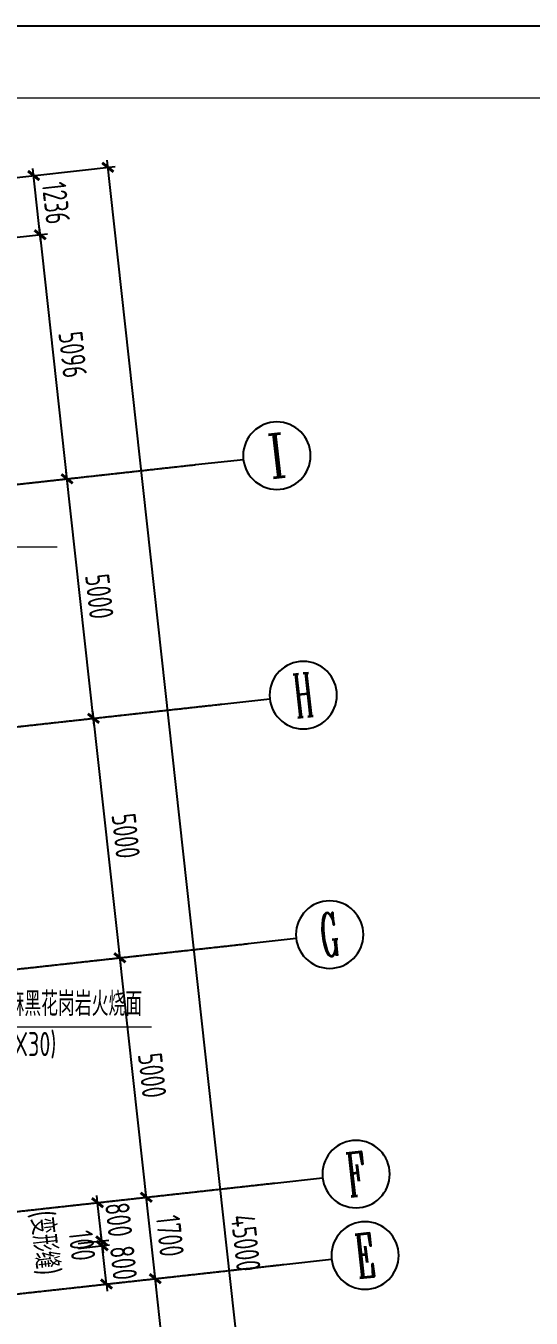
# Model space of a CAD drawing. Header units: millimetres. Extents: x -1003406 to 3312184, y 81337 to 716393.
# Drawn here: x 1318236 to 1328734, y 522233 to 549052 of the extents above; entities that cross this region are included whole.
import ezdxf
from ezdxf.enums import TextEntityAlignment as Align

# ---------------------------------------------------------------- set-up
doc = ezdxf.new("R2010")
doc.units = ezdxf.units.MM
doc.header["$LTSCALE"] = 10
doc.linetypes.add('DOTE', pattern=[2.42, 2, -0.2, 0.02, -0.2])
doc.layers.get('0').update_dxf_attribs({"linetype": 'CONTINUOUS'})
doc.layers.get('Defpoints').update_dxf_attribs({"linetype": 'CONTINUOUS'})
for name, color, linetype in [('AXIS', 3, 'CONTINUOUS'), ('AXIS_TEXT', 7, 'CONTINUOUS'), ('DIM', 3, 'CONTINUOUS'), ('DOTE', 1, 'DOTE'), ('sk-打印', 7, 'CONTINUOUS'), ('变形缝', 4, 'CONTINUOUS'), ('砖块-sk', 252, 'CONTINUOUS')]:
    doc.layers.add(name, color=color, linetype=linetype)
for name, color, linetype, lineweight in [('TEXT', 3, 'CONTINUOUS', 15), ('THIN', 7, 'CONTINUOUS', 13), ('引线-H', 130, 'CONTINUOUS', 20), ('标注', 7, 'CONTINUOUS', 9)]:
    doc.layers.add(name, color=color, linetype=linetype, lineweight=lineweight)
doc.styles.add('_TCH_AXIS', font='COMPLEX', dxfattribs={"bigfont": 'GBCBIG'})
doc.styles.add('COMPLEX', font='COMPLEX.shx')
doc.styles.add('TSSD_CHINA', font='tssdeng.shx', dxfattribs={"width": 0.8, "height": 8, "bigfont": 'tssdchn.shx'})
doc.styles.add('TSSD_Dimension', font='Tssdeng.shx', dxfattribs={"width": 0.7, "bigfont": 'hztxt.shx'})
doc.dimstyles.new('TSSD_100_150', dxfattribs={"dimtxt": 500, "dimasz": 150, "dimexe": 150, "dimexo": 300, "dimgap": 150, "dimtad": 1, "dimdec": 0, "dimzin": 0, "dimdsep": 46, "dimtxsty": 'TSSD_Dimension', "dimblk": 'ARCHTICK', "dimcen": 0, "dimdle": 150, "dimclrt": 7, "dimadec": 0, "dimazin": 0, "dimtfac": 1, "dimtdec": 0, "dimtix": 1, "dimtmove": 2, "dimatfit": 3, "dimfxl": 1, "dimtolj": 1, "dimtzin": 0, "dimarcsym": 0})

# ---------------------------------------------------------------- blocks, each defined once
blk = doc.blocks.new('_axiso')
blk.add_circle((0, 0), 0.5)
at = {"layer": 'AXIS_TEXT', "style": 'COMPLEX', "width": 1.041667}
blk.add_attdef('A', text='', height=0.56, dxfattribs=at).set_placement((-0.25, -0.28), (0.25, -0.28), align=Align.FIT)
blk = doc.blocks.new('_ArchTick')
at = {"color": 0, "const_width": 0.4}
blk.add_lwpolyline([(-0.71, -0.71), (0.71, 0.71)], dxfattribs=at)
blk = doc.blocks.new('*D455')
at = {"layer": 'Defpoints', "color": 0, "transparency": 16777216}
for p in [(1320358, 522990), (1320925, 523053), (1321012, 517058)]:
    blk.add_point(p, dxfattribs=at)
at = {"layer": 'DIM', "color": 0, "lineweight": -2, "transparency": 16777216}
for p, q in [((1320656, 523023), (1321074, 523069)), ((1321596, 516972), (1320909, 523202)), ((1321310, 517091), (1321729, 517137))]:
    blk.add_line(p, q, dxfattribs=at)
at = {"layer": 'DIM', "color": 0, "lineweight": -2, "transparency": 16777216, "xscale": 150, "yscale": 150, "zscale": 150}
for p, rotation in [((1320925, 523053), 96.29735263667165), ((1321580, 517121), 276.2973526366716)]:
    blk.add_blockref('_ArchTick', p, dxfattribs=dict(at, rotation=rotation))
at = {"layer": 'DIM', "color": 7, "transparency": 16777216, "insert": (1321650, 520130), "char_height": 500, "attachment_point": 5, "rotation": 276.2974, "style": 'TSSD_Dimension'}
blk.add_mtext('\\A1;5968', dxfattribs=at)
blk = doc.blocks.new('*D456')
at = {"layer": 'Defpoints', "color": 0, "transparency": 16777216}
for p in [(1320171, 524680), (1320739, 524742), (1320358, 522990)]:
    blk.add_point(p, dxfattribs=at)
at = {"layer": 'DIM', "color": 0, "lineweight": -2, "transparency": 16777216}
for p, q in [((1320942, 522903), (1320722, 524891)), ((1320469, 524713), (1320888, 524759)), ((1320656, 523023), (1321074, 523069))]:
    blk.add_line(p, q, dxfattribs=at)
at = {"layer": 'DIM', "color": 0, "lineweight": -2, "transparency": 16777216, "xscale": 150, "yscale": 150, "zscale": 150}
for p, rotation in [((1320739, 524742), 96.29735263024581), ((1320925, 523053), 276.2973526302458)]:
    blk.add_blockref('_ArchTick', p, dxfattribs=dict(at, rotation=rotation))
at = {"layer": 'DIM', "color": 7, "transparency": 16777216, "insert": (1321230, 523941), "char_height": 500, "attachment_point": 5, "rotation": 276.2974, "style": 'TSSD_Dimension'}
blk.add_mtext('\\A1;1700', dxfattribs=at)
blk = doc.blocks.new('*D457')
at = {"layer": 'Defpoints', "color": 0, "transparency": 16777216}
for p in [(1320190, 529712), (1319623, 529649), (1320171, 524680)]:
    blk.add_point(p, dxfattribs=at)
at = {"layer": 'DIM', "color": 0, "lineweight": -2, "transparency": 16777216}
for p, q in [((1319921, 529682), (1320339, 529729)), ((1320755, 524593), (1320174, 529861)), ((1320469, 524713), (1320888, 524759))]:
    blk.add_line(p, q, dxfattribs=at)
at = {"layer": 'DIM', "color": 0, "lineweight": -2, "transparency": 16777216, "xscale": 150, "yscale": 150, "zscale": 150}
for p, rotation in [((1320190, 529712), 96.29735263024581), ((1320739, 524742), 276.2973526302458)]:
    blk.add_blockref('_ArchTick', p, dxfattribs=dict(at, rotation=rotation))
at = {"layer": 'DIM', "color": 7, "transparency": 16777216, "insert": (1320862, 527271), "char_height": 500, "attachment_point": 5, "rotation": 276.2974, "style": 'TSSD_Dimension'}
blk.add_mtext('\\A1;5000', dxfattribs=at)
blk = doc.blocks.new('*D458')
at = {"layer": 'Defpoints', "color": 0, "transparency": 16777216}
for p in [(1319074, 534619), (1319642, 534682), (1319623, 529649)]:
    blk.add_point(p, dxfattribs=at)
at = {"layer": 'DIM', "color": 0, "lineweight": -2, "transparency": 16777216}
for p, q in [((1320207, 529563), (1319625, 534831)), ((1319372, 534652), (1319791, 534698)), ((1319921, 529682), (1320339, 529729))]:
    blk.add_line(p, q, dxfattribs=at)
at = {"layer": 'DIM', "color": 0, "lineweight": -2, "transparency": 16777216, "xscale": 150, "yscale": 150, "zscale": 150}
for p, rotation in [((1319642, 534682), 96.29735263024581), ((1320190, 529712), 276.2973526302458)]:
    blk.add_blockref('_ArchTick', p, dxfattribs=dict(at, rotation=rotation))
at = {"layer": 'DIM', "color": 7, "transparency": 16777216, "insert": (1320314, 532241), "char_height": 500, "attachment_point": 5, "rotation": 276.2974, "style": 'TSSD_Dimension'}
blk.add_mtext('\\A1;5000', dxfattribs=at)
blk = doc.blocks.new('*D459')
at = {"layer": 'Defpoints', "color": 0, "transparency": 16777216}
for p in [(1319093, 539652), (1318526, 539589), (1319074, 534619)]:
    blk.add_point(p, dxfattribs=at)
at = {"layer": 'DIM', "color": 0, "lineweight": -2, "transparency": 16777216}
for p, q in [((1318824, 539622), (1319243, 539668)), ((1319658, 534533), (1319077, 539801)), ((1319372, 534652), (1319791, 534698))]:
    blk.add_line(p, q, dxfattribs=at)
at = {"layer": 'DIM', "color": 0, "lineweight": -2, "transparency": 16777216, "xscale": 150, "yscale": 150, "zscale": 150}
for p, rotation in [((1319093, 539652), 96.29735263024581), ((1319642, 534682), 276.2973526302458)]:
    blk.add_blockref('_ArchTick', p, dxfattribs=dict(at, rotation=rotation))
at = {"layer": 'DIM', "color": 7, "transparency": 16777216, "insert": (1319765, 537211), "char_height": 500, "attachment_point": 5, "rotation": 276.2974, "style": 'TSSD_Dimension'}
blk.add_mtext('\\A1;5000', dxfattribs=at)
blk = doc.blocks.new('*D460')
at = {"layer": 'Defpoints', "color": 0, "transparency": 16777216}
for p in [(1319940, 546116), (1312991, 545349), (1317926, 500620)]:
    blk.add_point(p, dxfattribs=at)
at = {"layer": 'DIM', "color": 0, "lineweight": -2, "transparency": 16777216}
for p, q in [((1313289, 545382), (1320089, 546132)), ((1324892, 501238), (1319923, 546265)), ((1318225, 500653), (1325025, 501404))]:
    blk.add_line(p, q, dxfattribs=at)
at = {"layer": 'DIM', "color": 0, "lineweight": -2, "transparency": 16777216, "xscale": 150, "yscale": 150, "zscale": 150}
for p, rotation in [((1319940, 546116), 96.29735263601), ((1324876, 501387), 276.29735263601)]:
    blk.add_blockref('_ArchTick', p, dxfattribs=dict(at, rotation=rotation))
at = {"layer": 'DIM', "color": 7, "transparency": 16777216, "insert": (1322805, 523795), "char_height": 500, "attachment_point": 5, "rotation": 276.2974, "style": 'TSSD_Dimension'}
blk.add_mtext('\\A1;45000', dxfattribs=at)
blk = doc.blocks.new('*D461')
at = {"layer": 'Defpoints', "color": 0, "transparency": 16777216}
for p in [(1318534, 544717), (1317202, 544570), (1317761, 539505)]:
    blk.add_point(p, dxfattribs=at)
at = {"layer": 'DIM', "color": 0, "lineweight": -2, "transparency": 16777216}
for p, q in [((1317500, 544603), (1318684, 544733)), ((1319110, 539503), (1318518, 544866)), ((1318059, 539538), (1319243, 539668))]:
    blk.add_line(p, q, dxfattribs=at)
at = {"layer": 'DIM', "color": 0, "lineweight": -2, "transparency": 16777216, "xscale": 150, "yscale": 150, "zscale": 150}
for p, rotation in [((1318534, 544717), 96.29735263829816), ((1319093, 539652), 276.2973526382982)]:
    blk.add_blockref('_ArchTick', p, dxfattribs=dict(at, rotation=rotation))
at = {"layer": 'DIM', "color": 7, "transparency": 16777216, "insert": (1319212, 542228), "char_height": 500, "attachment_point": 5, "rotation": 276.2974, "style": 'TSSD_Dimension'}
blk.add_mtext('\\A1;5096', dxfattribs=at)
blk = doc.blocks.new('*D462')
at = {"layer": 'Defpoints', "color": 0, "transparency": 16777216}
for p in [(1317066, 545799), (1318399, 545946), (1317202, 544570)]:
    blk.add_point(p, dxfattribs=at)
at = {"layer": 'DIM', "color": 0, "lineweight": -2, "transparency": 16777216}
for p, q in [((1318551, 544568), (1318382, 546095)), ((1317365, 545832), (1318548, 545962)), ((1317500, 544603), (1318684, 544733))]:
    blk.add_line(p, q, dxfattribs=at)
at = {"layer": 'DIM', "color": 0, "lineweight": -2, "transparency": 16777216, "xscale": 150, "yscale": 150, "zscale": 150}
for p, rotation in [((1318399, 545946), 96.29735264327405), ((1318534, 544717), 276.2973526432741)]:
    blk.add_blockref('_ArchTick', p, dxfattribs=dict(at, rotation=rotation))
at = {"layer": 'DIM', "color": 7, "transparency": 16777216, "insert": (1318864, 545375), "char_height": 500, "attachment_point": 5, "rotation": 276.2974, "style": 'TSSD_Dimension'}
blk.add_mtext('\\A1;1236', dxfattribs=at)
blk = doc.blocks.new('*D476')
at = {"layer": 'Defpoints', "color": 0, "transparency": 16777216}
for p in [(1319034, 523649), (1319824, 523736), (1319122, 522853)]:
    blk.add_point(p, dxfattribs=at)
at = {"layer": 'DIM', "color": 0, "lineweight": -2, "transparency": 16777216}
for p, q in [((1319824, 523736), (1319808, 523885)), ((1319332, 523682), (1319973, 523752)), ((1319912, 522941), (1319824, 523736)), ((1319420, 522886), (1320061, 522957)), ((1319912, 522941), (1319929, 522792))]:
    blk.add_line(p, q, dxfattribs=at)
at = {"layer": 'DIM', "color": 0, "lineweight": -2, "transparency": 16777216, "xscale": 150, "yscale": 150, "zscale": 150}
for p, rotation in [((1319824, 523736), 276.297352636049), ((1319912, 522941), 96.29735263604898)]:
    blk.add_blockref('_ArchTick', p, dxfattribs=dict(at, rotation=rotation))
at = {"layer": 'DIM', "color": 7, "transparency": 16777216, "insert": (1320266, 523382), "char_height": 500, "attachment_point": 5, "rotation": 276.2974, "style": 'TSSD_Dimension'}
blk.add_mtext('\\A1;800', dxfattribs=at)
blk = doc.blocks.new('*D477')
at = {"layer": 'Defpoints', "color": 0, "transparency": 16777216}
for p in [(1319813, 523835), (1319023, 523748), (1319034, 523649)]:
    blk.add_point(p, dxfattribs=at)
at = {"layer": 'DIM', "color": 0, "lineweight": -2, "transparency": 16777216}
for p, q in [((1319321, 523781), (1319963, 523852)), ((1319813, 523835), (1319797, 523984)), ((1319824, 523736), (1319813, 523835)), ((1319332, 523682), (1319973, 523752)), ((1319824, 523736), (1319841, 523587))]:
    blk.add_line(p, q, dxfattribs=at)
at = {"layer": 'DIM', "color": 0, "lineweight": -2, "transparency": 16777216, "xscale": 150, "yscale": 150, "zscale": 150}
for p, rotation in [((1319813, 523835), 276.2973526302458), ((1319824, 523736), 96.29735263024581)]:
    blk.add_blockref('_ArchTick', p, dxfattribs=dict(at, rotation=rotation))
at = {"layer": 'DIM', "color": 7, "transparency": 16777216, "insert": (1319405, 523740), "char_height": 500, "attachment_point": 5, "rotation": 276.2974, "style": 'TSSD_Dimension'}
blk.add_mtext('\\A1;100', dxfattribs=at)
blk = doc.blocks.new('*D478')
at = {"layer": 'Defpoints', "color": 0, "transparency": 16777216}
for p in [(1319726, 524630), (1318935, 524543), (1319023, 523748)]:
    blk.add_point(p, dxfattribs=at)
at = {"layer": 'DIM', "color": 0, "lineweight": -2, "transparency": 16777216}
for p, q in [((1319234, 524576), (1319875, 524647)), ((1319726, 524630), (1319709, 524780)), ((1319813, 523835), (1319726, 524630)), ((1319321, 523781), (1319963, 523852)), ((1319813, 523835), (1319830, 523686))]:
    blk.add_line(p, q, dxfattribs=at)
at = {"layer": 'DIM', "color": 0, "lineweight": -2, "transparency": 16777216, "xscale": 150, "yscale": 150, "zscale": 150}
for p, rotation in [((1319726, 524630), 276.2973526302458), ((1319813, 523835), 96.29735263024581)]:
    blk.add_blockref('_ArchTick', p, dxfattribs=dict(at, rotation=rotation))
at = {"layer": 'DIM', "color": 7, "transparency": 16777216, "insert": (1320167, 524277), "char_height": 500, "attachment_point": 5, "rotation": 276.2974, "style": 'TSSD_Dimension'}
blk.add_mtext('\\A1;800', dxfattribs=at)

msp = doc.modelspace()

# ---------------------------------------------------------------- hatches: boundary and pattern name
at = {"layer": '砖块-sk'}
h = msp.add_hatch(dxfattribs=at)
h.set_pattern_fill('ANSI37', color=256, scale=200, angle=5)
h.set_pattern_definition([(50, (393713.3, 19631.53), (-486.43822, 408.17013), []), (140, (393713.3, 19631.53), (-408.17013, -486.43822), [])])
h.paths.add_polyline_path([(1315429.1, 523250.8), (1315011.7, 523204.8), (1315029.2, 523045.7), (1314999.4, 523042.5), (1315310.9, 520219.6), (1315340.7, 520222.9), (1315358.3, 520063.8), (1315328.5, 520060.6), (1315701.8, 516677.1), (1315731.7, 516680.4), (1315749.2, 516521.4), (1315590.2, 516503.8), (1315572.6, 516662.9), (1315602.4, 516666.2), (1315229.1, 520049.6), (1315199.3, 520046.3), (1315181.7, 520205.3), (1315211.5, 520208.6), (1314900, 523031.5), (1314870.2, 523028.2), (1314852.6, 523187.2), (1314435.2, 523141.2), (1316822.8, 501504.7), (1308871.1, 500627.2), (1306483.4, 522263.7), (1306066, 522217.6), (1306083.5, 522058.5), (1306053.7, 522055.3), (1306384.6, 519056.9), (1306414.4, 519060.1), (1306432, 518901.1), (1306402.1, 518897.8), (1306694.3, 516250.5), (1306724.1, 516253.8), (1306741.7, 516094.8), (1306711.8, 516091.5), (1307023.4, 513268.6), (1307053.2, 513271.9), (1307070.7, 513112.9), (1307040.9, 513109.6), (1307352.4, 510286.7), (1307382.2, 510290), (1307399.8, 510131), (1307370, 510127.7), (1307681.5, 507304.8), (1307711.3, 507308.1), (1307728.9, 507149.1), (1307699, 507145.8), (1308016, 504184), (1308040.4, 504326.2), (1308057.9, 504167.2), (1308028.1, 504163.9), (1308339.6, 501341), (1308369.4, 501344.3), (1308387, 501185.3), (1308357.2, 501182), (1308470, 500159.5), (1308499.8, 500162.8), (1308503, 500133.9), (1310145.3, 500315.1), (1310142, 500344.9), (1310301, 500362.5), (1310304.3, 500332.6), (1313127.2, 500644.2), (1313123.9, 500674), (1313282.9, 500691.5), (1313286.2, 500661.7), (1316109.1, 500973.2), (1316105.8, 501003), (1316264.8, 501020.6), (1316268.1, 500990.8), (1317289.7, 501103.5), (1317286.5, 501132.4), (1317316.3, 501135.7), (1317135, 502778.9), (1317105.2, 502775.6), (1317087.6, 502934.6), (1317117.4, 502937.9), (1316805.9, 505760.8), (1316776.1, 505757.5), (1316758.5, 505916.5), (1316788.4, 505919.8), (1316518.2, 508367.7), (1316488.4, 508364.5), (1316470.8, 508523.5), (1316629.9, 508541), (1316647.4, 508382), (1316617.6, 508378.7), (1316887.8, 505930.8), (1316917.6, 505934), (1316935.1, 505775), (1316905.3, 505771.7), (1317216.8, 502948.9), (1317246.6, 502952.2), (1317264.2, 502793.1), (1317234.4, 502789.8), (1317415.7, 501146.7), (1317445.5, 501150), (1317463.1, 500990.9), (1317304, 500973.4), (1317300.6, 501004.1), (1316279.1, 500891.4), (1316282.3, 500861.6), (1316123.3, 500844), (1316120, 500873.8), (1313297.2, 500562.3), (1313300.4, 500532.5), (1313141.4, 500514.9), (1313138.1, 500544.8), (1310315.3, 500233.2), (1310318.5, 500203.4), (1310159.5, 500185.9), (1310156.2, 500215.7), (1308514, 500034.5), (1308517.4, 500003.8), (1308358.3, 499986.2), (1308340.8, 500145.2), (1308370.6, 500148.5), (1308257.8, 501171), (1308227.9, 501167.7), (1308210.4, 501326.7), (1308240.2, 501330), (1307928.7, 504152.9), (1307898.9, 504149.6), (1307881.3, 504308.6), (1307926.4, 504174.1), (1307599.6, 507134.8), (1307569.8, 507131.5), (1307552.3, 507290.5), (1307582.1, 507293.8), (1307270.6, 510116.7), (1307240.8, 510113.4), (1307223.2, 510272.4), (1307253, 510275.7), (1306941.5, 513098.6), (1306911.7, 513095.3), (1306894.1, 513254.3), (1306924, 513257.6), (1306612.4, 516080.5), (1306582.6, 516077.2), (1306565.1, 516236.2), (1306594.9, 516239.5), (1306302.7, 518886.8), (1306272.9, 518883.6), (1306255.4, 519042.6), (1306285.2, 519045.9), (1305954.3, 522044.3), (1305924.5, 522041), (1305906.9, 522200), (1305489.5, 522154), (1307986.8, 499523.6), (1317926.5, 500620.4)])
edge = h.paths.add_edge_path()
edge.add_line((1314953.3, 523459.9), (1314983.2, 523463.2))
edge.add_line((1314983.2, 523463.2), (1315000.7, 523304.2))
edge.add_line((1315000.7, 523304.2), (1315418.2, 523350.2))
edge.add_line((1315418.2, 523350.2), (1312990.5, 545348.9))
edge.add_line((1312990.5, 545348.9), (1300286.3, 537870.7))
edge.add_arc((1266435.5, 517944.8), 39280, 6.29735, 30.48275, ccw=False)
edge.add_line((1305478.5, 522253.4), (1305896, 522299.4))
edge.add_line((1305896, 522299.4), (1305878.4, 522458.5))
edge.add_line((1305878.4, 522458.5), (1305907.9, 522461.7))
edge.add_arc((1266435.5, 517944.8), 39730, 6.52809, 10.6183)
edge.add_line((1305485.2, 525265.7), (1305455.7, 525260.1))
edge.add_line((1305455.7, 525260.1), (1305426.2, 525417.4))
edge.add_line((1305426.2, 525417.4), (1305455.4, 525422.9))
edge.add_arc((1266435.5, 517944.8), 39730, 10.84904, 14.93925)
edge.add_line((1304822.6, 528187), (1304793.7, 528179.3))
edge.add_line((1304793.7, 528179.3), (1304752.4, 528333.8))
edge.add_line((1304752.4, 528333.8), (1304781.1, 528341.5))
edge.add_arc((1266435.5, 517944.8), 39730, 15.16999, 19.2602)
edge.add_line((1303941.8, 531050.1), (1303913.5, 531040.2))
edge.add_line((1303913.5, 531040.2), (1303860.7, 531191.2))
edge.add_line((1303860.7, 531191.2), (1303888.8, 531201))
edge.add_arc((1266435.5, 517944.8), 39730, 19.49094, 29.83378)
edge.add_line((1300900.2, 537709.9), (1312619.5, 544608.3))
edge.add_line((1312619.5, 544608.3), (1314299.2, 529387.5))
edge.add_line((1314299.2, 529387.5), (1314329, 529390.7))
edge.add_line((1314329, 529390.7), (1314346.6, 529231.7))
edge.add_line((1314346.6, 529231.7), (1314316.8, 529228.4))
edge.add_line((1314316.8, 529228.4), (1314628.3, 526405.6))
edge.add_line((1314628.3, 526405.6), (1314658.1, 526408.8))
edge.add_line((1314658.1, 526408.8), (1314675.6, 526249.8))
edge.add_line((1314675.6, 526249.8), (1314645.8, 526246.5))
edge.add_line((1314645.8, 526246.5), (1314953.3, 523459.9))
edge = h.paths.add_edge_path(flags=17)
edge.add_line((1303983.2, 531234), (1304011.8, 531244))
edge.add_line((1304011.8, 531244), (1304064.6, 531093))
edge.add_line((1304064.6, 531093), (1304036.3, 531083.1))
edge.add_arc((1266435.5, 517944.8), 39830, 15.16941, 19.2602, ccw=False)
edge.add_line((1304877.7, 528367.3), (1304907, 528375.1))
edge.add_line((1304907, 528375.1), (1304948.2, 528220.5))
edge.add_line((1304948.2, 528220.5), (1304919.3, 528212.8))
edge.add_arc((1266435.5, 517944.8), 39830, 10.84846, 14.93925, ccw=False)
edge.add_line((1305553.7, 525441.3), (1305583.5, 525446.9))
edge.add_line((1305583.5, 525446.9), (1305613, 525289.6))
edge.add_line((1305613, 525289.6), (1305583.5, 525284.1))
edge.add_arc((1266435.5, 517944.8), 39830, 6.52751, 10.6183, ccw=False)
edge.add_line((1306007.3, 522472.7), (1306037.5, 522476))
edge.add_line((1306037.5, 522476), (1306055, 522317))
edge.add_line((1306055, 522317), (1306472.5, 522363))
edge.add_arc((1266435.5, 517944.8), 40280, 6.29735, 29.06016)
edge.add_line((1301644.7, 537509.9), (1312166.1, 543703.2))
edge.add_line((1312166.1, 543703.2), (1314424.2, 523240.6))
edge.add_line((1314424.2, 523240.6), (1314841.7, 523286.6))
edge.add_line((1314841.7, 523286.6), (1314824.1, 523445.7))
edge.add_line((1314824.1, 523445.7), (1314853.9, 523448.9))
edge.add_line((1314853.9, 523448.9), (1314546.4, 526235.6))
edge.add_line((1314546.4, 526235.6), (1314516.6, 526232.3))
edge.add_line((1314516.6, 526232.3), (1314499.1, 526391.3))
edge.add_line((1314499.1, 526391.3), (1314528.9, 526394.6))
edge.add_line((1314528.9, 526394.6), (1314217.4, 529217.5))
edge.add_line((1314217.4, 529217.5), (1314187.5, 529214.2))
edge.add_line((1314187.5, 529214.2), (1314170, 529373.2))
edge.add_line((1314170, 529373.2), (1314199.8, 529376.5))
edge.add_line((1314199.8, 529376.5), (1312537.1, 544443.8))
edge.add_line((1312537.1, 544443.8), (1301036, 537673.8))
edge.add_arc((1266435.5, 517944.8), 39830, 19.49036, 29.69154, ccw=False)
h.paths.add_polyline_path([(1317374.5, 515650.6), (1337701.1, 517893.7), (1337591.5, 518887.7), (1316270.9, 516534.9), (1317148.4, 508583.1), (1338469, 510936), (1338359.3, 511929.9), (1318032.7, 509686.8)])
h.paths.add_polyline_path([(1358127.1, 520147.8), (1358785.3, 514184), (1338458.7, 511940.9), (1338568.4, 510946.9), (1359888.9, 513299.7), (1359011.4, 521251.5), (1337690.8, 518898.7), (1337800.5, 517904.7)])

# ---------------------------------------------------------------- linework, layer by layer
at = {"layer": 'AXIS'}
for p, q in [((1321760.9, 539946.1), (1322755.3, 540055.8)), ((1322309.3, 534976.3), (1323303.7, 535086)), ((1322857.8, 530006.4), (1323852.2, 530116.2)), ((1323406.2, 525036.6), (1324400.6, 525146.4)), ((1323592.7, 523346.9), (1324587.1, 523456.6))]:
    msp.add_line(p, q, dxfattribs=at)
at = {"layer": 'DOTE'}
for points in [[(1312889.9, 538967.2), (1321760.9, 539946.1)], [(1302789.1, 532822.1), (1322309.3, 534976.3)], [(1304414.3, 527971.1), (1322857.8, 530006.4)], [(1305390.8, 523048.5), (1323406.2, 525036.6)], [(1305577.2, 521358.8), (1323592.7, 523346.9)]]:
    msp.add_lwpolyline(points, dxfattribs=at)
at = {"layer": 'sk-打印'}
msp.add_lwpolyline([(1281146.1, 549052.4), (1370246.1, 549052.4), (1370246.1, 486352.4), (1281146.1, 486352.4)], close=True, dxfattribs=at)
at = {"layer": 'THIN', "ltscale": 20}
msp.add_lwpolyline([(1368746.1, 495652.4), (1368746.1, 547552.4), (1284146.1, 547552.4), (1284146.1, 491332.4), (1351496.1, 491332.4), (1351496.1, 495652.4)], close=True, dxfattribs=at)
at = {"layer": '引线-H', "ltscale": 2}
msp.add_line((1314602.7, 528277.7), (1320843.8, 528277.7), dxfattribs=at)
at = {"layer": '标注'}
msp.add_lwpolyline([(1312194.1, 538890.4), (1315345.4, 538237.8), (1318890.3, 538237.8)], dxfattribs=at)

# ---------------------------------------------------------------- block references
at = {"layer": 'AXIS'}
ref = msp.add_blockref('_axiso', (1323451.1, 540132.6), dxfattribs=dict(at, xscale=-1400, yscale=1400, zscale=1400, rotation=6.297352636418072))
ref.add_attrib('A', 'I', dxfattribs={"layer": 'AXIS_TEXT', "height": 900.8, "rotation": 6.29735, "style": '_TCH_AXIS', "width": 1.285714}).set_placement((1323308.6, 539663.8), (1323692.3, 539706.1), align=Align.FIT)
ref = msp.add_blockref('_axiso', (1323999.5, 535162.8), dxfattribs=dict(at, xscale=-1400, yscale=1400, zscale=1400, rotation=6.297352636418072))
ref.add_attrib('A', 'H', dxfattribs={"layer": 'AXIS_TEXT', "height": 900.8, "rotation": 6.29735, "style": '_TCH_AXIS', "width": 0.45}).set_placement((1323857.1, 534694), (1324240.8, 534736.3), align=Align.FIT)
ref = msp.add_blockref('_axiso', (1324548, 530193), dxfattribs=dict(at, xscale=-1400, yscale=1400, zscale=1400, rotation=6.297352636418072))
ref.add_attrib('A', 'G', dxfattribs={"layer": 'AXIS_TEXT', "height": 900.8, "rotation": 6.29735, "style": '_TCH_AXIS', "width": 0.5}).set_placement((1324405.5, 529724.1), (1324789.2, 529766.5), align=Align.FIT)
ref = msp.add_blockref('_axiso', (1325096.4, 525223.1), dxfattribs=dict(at, xscale=-1400, yscale=1400, zscale=1400, rotation=6.297352636418072))
ref.add_attrib('A', 'F', dxfattribs={"layer": 'AXIS_TEXT', "height": 900.8, "rotation": 6.29735, "style": '_TCH_AXIS', "width": 0.5625}).set_placement((1324953.9, 524754.3), (1325337.7, 524796.6), align=Align.FIT)
ref = msp.add_blockref('_axiso', (1325282.9, 523533.4), dxfattribs=dict(at, xscale=-1400, yscale=1400, zscale=1400, rotation=6.297352636418072))
ref.add_attrib('A', 'E', dxfattribs={"layer": 'AXIS_TEXT', "height": 900.8, "rotation": 6.29735, "style": '_TCH_AXIS', "width": 0.5625}).set_placement((1325140.4, 523064.6), (1325524.1, 523106.9), align=Align.FIT)

# ---------------------------------------------------------------- texts
at = {"layer": 'TEXT', "style": 'TSSD_Dimension', "width": 0.7}
for s, p in [('两侧各1m范围芝麻黑花岗岩火烧面', (1315272.5, 528504.3)), ('(200X600X30)', (1316170.6, 527671.3))]:
    msp.add_text(s, height=500, dxfattribs=at).set_placement(p)
at = {"layer": '变形缝', "style": 'TSSD_CHINA', "width": 0.75}
msp.add_text('(变形缝)', height=500, rotation=276.29735, dxfattribs=at).set_placement((1318312.4, 524432.5))

# ---------------------------------------------------------------- dimensions: what is measured, and where the dimension line sits
at = {"layer": 'DIM'}
for p1, p2, distance, picture, middle in [((1317926.5, 500620.4), (1312990.5, 545348.9), -6991.4, '*D460', (1322805.3, 523795.4)), ((1317761, 539504.7), (1317202, 544569.9), -1340.5, '*D461', (1319211.5, 542228.2)), ((1319121.8, 522853.5), (1319034.1, 523648.7), -795.1, '*D476', (1320265.8, 523382.2)), ((1321012.1, 517058.1), (1320357.5, 522989.9), -571.2, '*D455', (1321650.1, 520130.5))]:
    dim = msp.add_aligned_dim(p1=p1, p2=p2, distance=distance, dimstyle='TSSD_100_150', dxfattribs=at)
    dim.commit()
    dim.dimension.update_dxf_attribs({"geometry": picture, "text_midpoint": middle})
for base, p1, p2, picture, middle in [((1318398.9, 545945.7), (1317202, 544569.9), (1317066.4, 545798.7), '*D462', (1318864.2, 545375.2)), ((1319093.4, 539651.7), (1319074.1, 534619.3), (1318525.7, 539589.1), '*D459', (1319765.2, 537210.7)), ((1319641.9, 534681.9), (1319622.6, 529649.4), (1319074.1, 534619.3), '*D458', (1320313.7, 532240.9)), ((1320190.3, 529712.1), (1320171, 524679.6), (1319622.6, 529649.4), '*D457', (1320862.1, 527271)), ((1319725.7, 524630.4), (1319023.1, 523748.1), (1318935.4, 524543.2), '*D478', (1320167.1, 524276.7)), ((1320738.7, 524742.2), (1320357.5, 522989.9), (1320171, 524679.6), '*D456', (1321229.6, 523941.3))]:
    dim = msp.add_linear_dim(base=base, p1=p1, p2=p2, angle=276.29735, dimstyle='TSSD_100_150', dxfattribs=at)
    dim.commit()
    dim.dimension.update_dxf_attribs({"geometry": picture, "text_midpoint": middle})
dim = msp.add_linear_dim(base=(1319813.4, 523835.3), p1=(1319034.1, 523648.7), p2=(1319023.1, 523748.1), angle=276.29735, dimstyle='TSSD_100_150', dxfattribs=at)
dim.commit()
dim.dimension.update_dxf_attribs({"geometry": '*D477', "text_midpoint": (1319404.7, 523739.9), "dimtype": 128})

doc.saveas('drawing.dxf')
